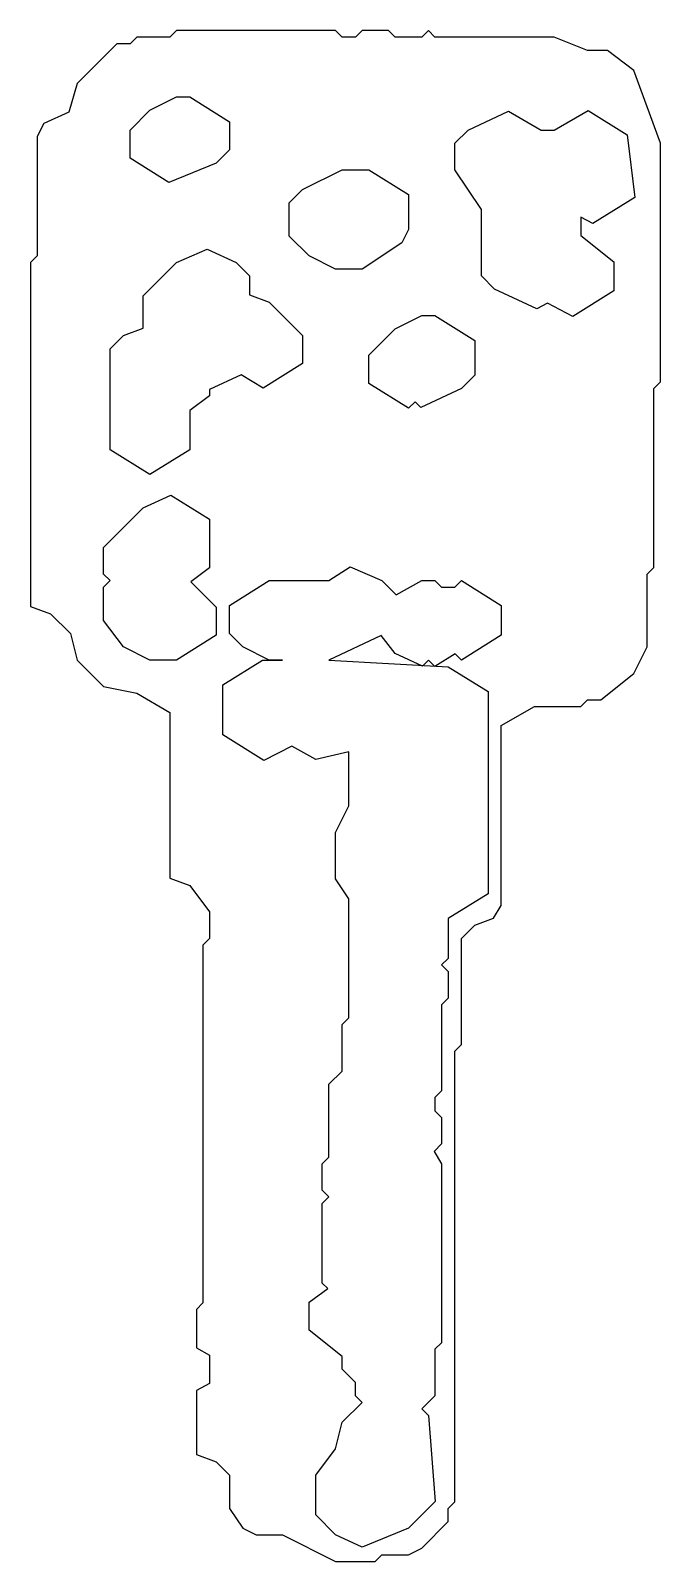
# Model space of a CAD drawing. Header units: millimetres. Extents: x 88.5 to 112.2, y 118 to 175.8.
import ezdxf

# ---------------------------------------------------------------- set-up
doc = ezdxf.new("R2010")
doc.units = ezdxf.units.MM
doc.layers.add('HOLES', color=1, linetype='CONTINUOUS')
doc.layers.add('OUTER', color=3, linetype='CONTINUOUS')

msp = doc.modelspace()

# ---------------------------------------------------------------- linework, layer by layer
at = {"layer": 'HOLES'}
for points in [[(94.5, 173.25), (96, 172.312909), (96, 171.25), (95.5, 170.75), (93.715205, 170.022055), (92.25, 170.937091), (92.25, 172), (93, 172.75), (94, 173.25)], [(106.517418, 172.70988), (107.75, 172), (108.25, 172), (109.525682, 172.733636), (110.997026, 171.814766), (111.280507, 169.456151), (109.706195, 168.472976), (109.25, 168.717124), (109.25, 168.024114), (110.5, 167.026329), (110.5, 165.937099), (108.950338, 164.969319), (107.989488, 165.461498), (107.595456, 165.250619), (106, 166), (105.5, 166.5), (105.5, 169), (104.5, 170.5), (104.5, 171.5), (105, 172)], [(100.25, 170.5), (101.25, 170.5), (102.75, 169.562909), (102.75, 168.25), (102.5, 167.75), (101, 166.75), (100, 166.75), (99, 167.25), (98.25, 168), (98.25, 169.25), (98.75, 169.75)], [(95.163712, 167.500313), (96.25, 167), (96.75, 166.5), (96.75, 165.78033), (97.5, 165.5), (98.75, 164.25), (98.75, 163.187099), (97.264409, 162.259332), (96.445834, 162.765239), (95.25, 162.209593), (95.25, 161.976683), (94.5, 161.41866), (94.5, 159.937099), (93, 159.000333), (91.5, 159.937099), (91.5, 163.75), (92, 164.25), (92.75, 164.53033), (92.75, 165.75), (94, 167)], [(103.75, 165), (105.25, 164.062901), (105.25, 162.75), (104.75, 162.25), (103.21751, 161.53249), (103, 161.75), (102.750205, 161.500205), (101.25, 162.437099), (101.25, 163.5), (102.25, 164.5), (103.25, 165)], [(93.788314, 158.225739), (95.25, 157.312901), (95.25, 155.476683), (94.546639, 154.953361), (95.5, 154), (95.5, 152.937099), (94, 152), (93, 152), (92, 152.5), (91.25, 153.5), (91.25, 154.75), (91.5, 155), (91.25, 155.25), (91.25, 156.25), (92.75, 157.75)], [(100.554166, 155.515239), (101.75, 155), (102.287111, 154.462889), (103.25, 155), (103.75, 155), (104, 154.75), (104.5, 154.75), (104.749795, 154.999795), (106.25, 154.062901), (106.25, 152.937099), (104.749795, 152.000205), (104.511271, 152.238729), (103.738729, 151.761271), (103.5, 152), (103.279021, 151.779021), (102.25, 152.25), (101.718884, 152.932494), (99.75, 152), (104.25, 151.75), (105.75, 150.812901), (105.75, 143.187099), (104.25, 142.250333), (104.25, 140.75), (104, 140.5), (104.25, 140.25), (104.25, 139.25), (104, 139), (104, 135.75), (103.75, 135.5), (103.75, 135), (104, 134.75), (104, 133.75), (103.717131, 133.467131), (104, 133), (104, 126.25), (103.75, 126), (103.75, 124.25), (103.25, 123.75), (103.5, 123.5), (103.758764, 120.258764), (102.75, 119.25), (101.007652, 118.539967), (100, 119), (99.25, 119.75), (99.25, 121.25), (100, 122.25), (100.25, 123.25), (101, 124), (100.75, 124.25), (100.75, 124.75), (100.25, 125.25), (100.25, 125.725886), (99, 126.723671), (99, 127.773317), (99.703361, 128.296639), (99.5, 128.5), (99.5, 131.5), (99.75, 131.75), (99.5, 132), (99.5, 133), (99.75, 133.25), (99.75, 136), (100.25, 136.5), (100.25, 138.25), (100.5, 138.5), (100.5, 143), (100, 143.75), (100, 145.5), (100.5, 146.5), (100.5, 148.539728), (99.25, 148.25), (98.347618, 148.756117), (97.299662, 148.219319), (95.75, 149.187099), (95.75, 151.062901), (97.25, 152), (98, 152), (97.5, 152), (96.5, 152.5), (96, 153), (96, 154.062901), (97.5, 155), (99.75, 155)]]:
    msp.add_lwpolyline(points, close=True, dxfattribs=at)
at = {"layer": 'OUTER'}
msp.add_lwpolyline([(94, 175.75), (93.75, 175.5), (92.5, 175.5), (92.25, 175.25), (91.75, 175.25), (90.25, 173.75), (89.936835, 172.673759), (89, 172.25), (88.75, 171.75), (88.75, 167.25), (88.5, 167), (88.5, 154.03033), (89.25, 153.75), (90, 153), (90.25, 152), (91.25, 151), (92.5, 150.75), (93.75, 150.03052), (93.75, 143.78033), (94.5, 143.5), (95.25, 142.5), (95.25, 141.5), (95, 141.25), (95, 127.75), (94.75, 127.5), (94.75, 126.050468), (95.25, 125.782876), (95.25, 124.717124), (94.75, 124.449532), (94.75, 122.03033), (95.5, 121.75), (96, 121.25), (96, 120), (96.5, 119.25), (97, 119), (98, 119), (100, 118), (101.5, 118), (101.75, 118.25), (102.75, 118.25), (103.25, 118.5), (104.25, 119.5), (104.25, 120), (104.5, 120.25), (104.5, 137.25), (104.75, 137.5), (104.75, 141.5), (105.25, 142), (105.956023, 142.262114), (106.25, 142.75), (106.25, 149.53052), (107.5, 150.25), (109.25, 150.25), (109.5, 150.5), (110, 150.5), (111.25, 151.5), (111.75, 152.5), (111.75, 155.25), (112, 155.5), (112, 162.25), (112.25, 162.5), (112.25, 171.5), (111.25, 174.25), (110.25, 175), (109.5, 175), (108.25, 175.5), (103.75, 175.5), (103.5, 175.75), (103.25, 175.5), (102.25, 175.5), (102, 175.75), (101, 175.75), (100.75, 175.5), (100.25, 175.5), (100, 175.75)], close=True, dxfattribs=at)

doc.saveas('drawing.dxf')
